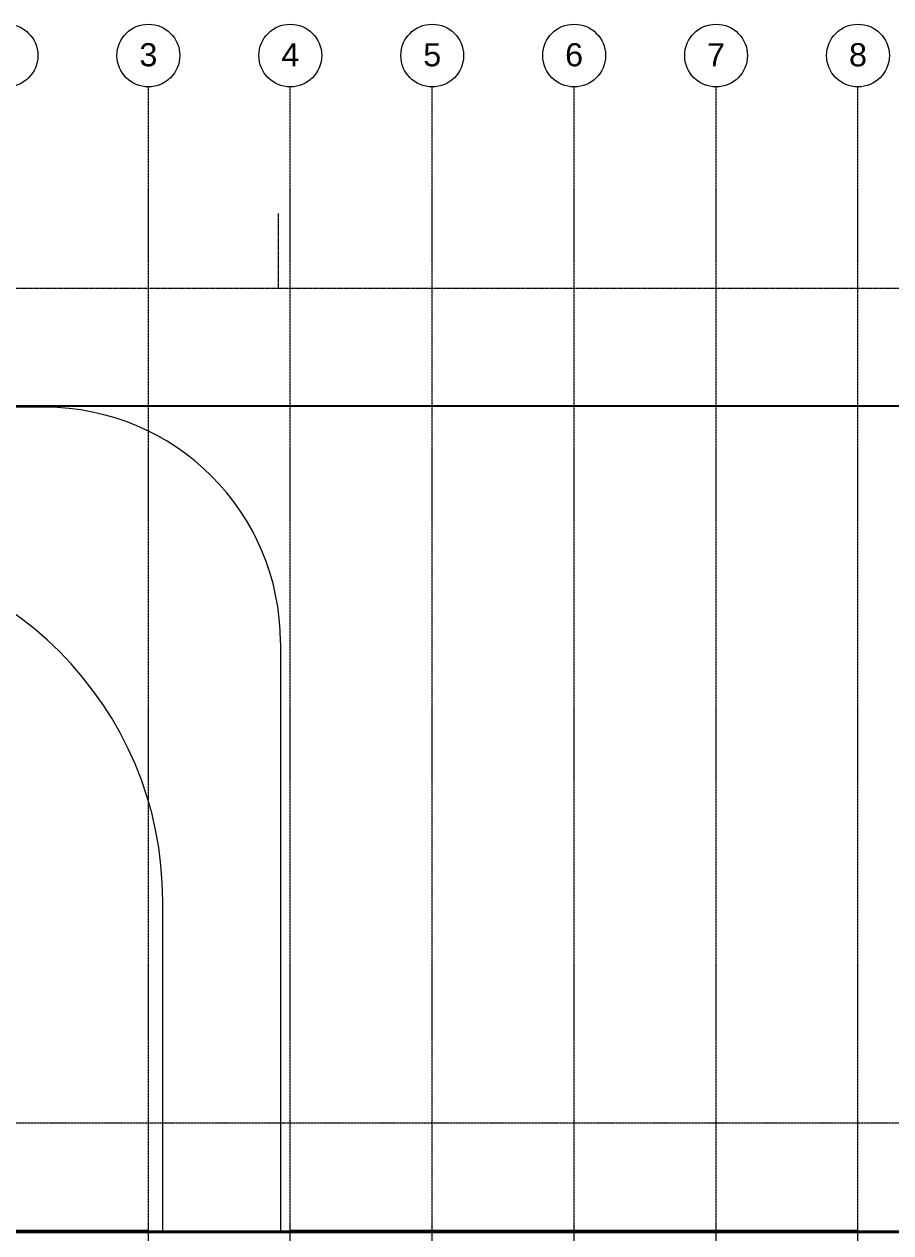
# Model space of a CAD drawing. Header units: inches. Extents: x 19712 to 27543, y -26063 to -18659.
# Drawn here: x 22833 to 24600, y -21126 to -18659 of the extents above; entities that cross this region are included whole.
import ezdxf

# ---------------------------------------------------------------- set-up
doc = ezdxf.new("R2010")
doc.units = ezdxf.units.IN
doc.header["$MEASUREMENT"] = 0
for name, pattern in [('Center 1_4_', [0.53125, 0.25, -0.09375, 0.09375, -0.09375]), ('Grid Line 1_2_', [0.875, 0.5, -0.125, 0.125, -0.125]), ('Hidden', [0.28125, 0.1875, -0.09375])]:
    doc.linetypes.add(name, pattern=pattern)
for name, color, linetype, lineweight in [('A-PROP-SBCK', 71, 'Hidden', 25), ('A-WALL', 113, 'Continuous', 9), ('A-WALL-PATT', 111, 'Continuous', 25), ('C-TOPO', 7, 'Continuous', 9), ('EOP-PR', 4, 'Continuous', 9), ('L-SITE-WALL', 31, 'Continuous', 9), ('PROP', 3, 'Center 1_4_', 9), ('S-BEAM', 12, 'Continuous', 9), ('S-GRID', 1, 'Continuous', 9), ('S-GRID-IDEN', 1, 'Continuous', 9)]:
    doc.layers.add(name, color=color, linetype=linetype, lineweight=lineweight)
doc.styles.add('Arial', font='arial.ttf', dxfattribs={"height": 47.209581})
pattern_1 = [(0, (0, 0), (0, 32), []), (90, (0, 0), (-32, 2e-15), [])]

# ---------------------------------------------------------------- blocks, each defined once
blk = doc.blocks.new('Girt_Z - 8_D-757170-Site Plan - Phase 1')
at = {"layer": 'S-BEAM'}
blk.add_hatch(color=256, dxfattribs=at).paths.add_polyline_path([(25971.4, -21126.4), (25971.4, -21125.8), (22787.5, -21125.8), (22787.5, -21126.4), (25938.9, -21126.4)], flags=0)
for p, q in [((25971.4, -21125.8), (22787.5, -21125.8)), ((25971.4, -21126.4), (22787.5, -21126.4))]:
    blk.add_line(p, q, dxfattribs=at)
blk = doc.blocks.new('Grid - Grid Head - Circle-14747-Site Plan - Phase 1')
at = {"layer": 'S-GRID-IDEN'}
blk.add_circle((0, 0), 0.25, dxfattribs=at)

msp = doc.modelspace()

# ---------------------------------------------------------------- hatches: boundary and pattern name
at = {"layer": 'A-WALL', "transparency": 33554649}
h = msp.add_hatch(color=256, dxfattribs=at)
h.paths.add_polyline_path([(25997.2, -21125.2), (25997.2, -21123.6), (25691.6, -21123.6), (25691.6, -21125.2), (25938.9, -21125.2)], flags=0)
h.paths.add_polyline_path([(24822.7, -21125.2), (24822.7, -21123.6), (24533.6, -21123.6), (24533.6, -21125.2), (24593, -21125.2)], flags=0)
h.paths.add_polyline_path([(23375.2, -21125.2), (23375.2, -21123.6), (23086.1, -21123.6), (23086.1, -21125.2), (23247.2, -21125.2)], flags=0)
at = {"layer": 'A-WALL-PATT', "lineweight": 9}
h = msp.add_hatch(dxfattribs=at)
h.set_pattern_fill('FP_8', color=256, style=0, pattern_type=2)
h.set_pattern_definition(pattern_1)
h.paths.add_polyline_path([(22799.5, -21125.1), (22801.3, -21125.1), (22801.3, -21124.1), (22782.8, -21124.1), (22782.8, -21125.1), (22798.5, -21125.1)], flags=0)
h.paths.add_polyline_path([(23085.8, -21125.1), (23085.8, -21124.1), (22810, -21124.1), (22810, -21125.1), (23022.8, -21125.1)], flags=0)
h = msp.add_hatch(dxfattribs=at)
h.set_pattern_fill('FP_8', color=256, style=0, pattern_type=2)
h.set_pattern_definition(pattern_1)
h.paths.add_polyline_path([(23375.5, -21125.1), (24533.3, -21125.1), (24533.3, -21124.1), (23375.5, -21124.1)], flags=0)
at = {"layer": 'L-SITE-WALL'}
h = msp.add_hatch(color=256, dxfattribs=at)
h.paths.add_polyline_path([(22791.5, -21123.3), (22800.6, -21123.3), (22800.6, -21122.3), (22781, -21122.3), (22781, -21123.3), (22781.8, -21123.3)], flags=0)
h.paths.add_polyline_path([(23022.8, -21123.3), (23085.8, -21123.3), (23085.8, -21122.3), (22811.6, -21122.3), (22811.6, -21123.3), (22910.7, -21123.3)], flags=0)
h = msp.add_hatch(color=256, dxfattribs=at)
h.paths.add_polyline_path([(22781.8, -21124.1), (22801.3, -21124.1), (22801.3, -21123.3), (22781.8, -21123.3)], flags=0)
h.paths.add_polyline_path([(22810.8, -21124.1), (23085.8, -21124.1), (23085.8, -21123.3), (22810.8, -21123.3)], flags=0)
h = msp.add_hatch(color=256, dxfattribs=at)
h.paths.add_polyline_path([(22783.5, -21125.8), (22801.3, -21125.8), (22801.3, -21125.1), (22783.5, -21125.1)], flags=0)
h.paths.add_polyline_path([(23085.8, -21125.8), (23085.8, -21125.1), (22809.3, -21125.1), (22809.3, -21125.8), (23022.8, -21125.8)], flags=0)
for points in [[(24533.3, -21123.3), (24533.3, -21122.3), (23375.5, -21122.3), (23375.5, -21123.3), (23695.8, -21123.3)], [(23375.5, -21124.1), (24533.3, -21124.1), (24533.3, -21123.3), (23375.5, -21123.3)], [(24533.3, -21125.8), (24533.3, -21125.1), (23375.5, -21125.1), (23375.5, -21125.8), (23695.8, -21125.8)]]:
    msp.add_hatch(color=256, dxfattribs=at).paths.add_polyline_path(points, flags=0)

# ---------------------------------------------------------------- linework, layer by layer
at = {"layer": 'A-PROP-SBCK'}
msp.add_line((21404.2, -19438.2), (26647.5, -19438.2), dxfattribs=at)
at = {"layer": 'A-WALL'}
for p, q in [((22810, -21125.1), (23085.8, -21125.1)), ((22810.8, -21124.1), (23085.8, -21124.1)), ((22811.6, -21123.3), (23085.8, -21123.3)), ((23375.5, -21123.3), (24533.3, -21123.3)), ((23375.5, -21124.1), (24533.3, -21124.1)), ((23375.5, -21125.1), (24533.3, -21125.1))]:
    msp.add_line(p, q, dxfattribs=at)
at = {"layer": 'A-WALL', "lineweight": 25}
for p, q in [((23375.2, -21123.6), (23086.1, -21123.6)), ((23086.1, -21123.6), (23086.1, -21125.2)), ((23086.1, -21125.2), (23375.2, -21125.2)), ((23375.2, -21125.2), (23375.2, -21123.6)), ((24822.7, -21123.6), (24533.6, -21123.6)), ((24533.6, -21123.6), (24533.6, -21125.2)), ((24533.6, -21125.2), (24822.7, -21125.2))]:
    msp.add_line(p, q, dxfattribs=at)
at = {"layer": 'C-TOPO'}
for p, q in [((23085.8, -21123.6), (23086.1, -21123.6)), ((23086.1, -21123.6), (23375.2, -21123.6)), ((23375.2, -21123.6), (23375.5, -21123.6)), ((24533.3, -21123.6), (24533.6, -21123.6)), ((24533.6, -21123.6), (24822.7, -21123.6))]:
    msp.add_line(p, q, dxfattribs=at)
at = {"layer": 'EOP-PR'}
for p, q in [((22875.3, -19441.2), (20912.2, -19441.2)), ((23355.3, -19921.2), (23355.3, -21123.6)), ((23115.3, -21123.6), (23115.3, -20449.2)), ((23115.3, -21125.2), (23115.3, -21123.6)), ((23115.3, -21125.8), (23115.3, -21125.2)), ((23355.3, -21123.7), (23355.3, -21125.2)), ((23355.3, -21125.2), (23355.3, -21125.8))]:
    msp.add_line(p, q, dxfattribs=at)
for centre, radius in [((22875.3, -19921.2), 480), ((22395.3, -20449.2), 720)]:
    msp.add_arc(centre, radius, 0, 90, dxfattribs=at)
at = {"layer": 'L-SITE-WALL', "lineweight": 25}
for p, q in [((23085.8, -21122.3), (22811.9, -21122.3)), ((23085.8, -21125.8), (23085.8, -21122.3)), ((24533.3, -21122.3), (23375.5, -21122.3)), ((23375.5, -21122.3), (23375.5, -21125.8)), ((24533.3, -21125.8), (24533.3, -21122.3))]:
    msp.add_line(p, q, dxfattribs=at)
at = {"layer": 'PROP'}
for p, q in [((23351.6, -19198.2), (23351.5, -19045.2)), ((20984.2, -19198.2), (27007.5, -19198.2))]:
    msp.add_line(p, q, dxfattribs=at)
at = {"layer": 'S-GRID', "linetype": 'Grid Line 1_2_'}
for p, q in [((23085.9, -23874.7), (23085.9, -18787.2)), ((23375.4, -23874.7), (23375.4, -18787.2)), ((23664.9, -23874.7), (23664.9, -18787.2)), ((23954.4, -23874.7), (23954.4, -18787.2)), ((24243.9, -23874.7), (24243.9, -18787.2)), ((24533.4, -23874.7), (24533.4, -18787.2)), ((27542.7, -20902.6), (19849, -20902.6))]:
    msp.add_line(p, q, dxfattribs=at)

# ---------------------------------------------------------------- block references
at = {"layer": 'S-BEAM'}
msp.add_blockref('Girt_Z - 8_D-757170-Site Plan - Phase 1', (0, 0), dxfattribs=at)
at = {"layer": 'S-GRID-IDEN', "xscale": 255.9999999999999, "yscale": 255.9999999999999, "zscale": 255.9999999999999}
for p in [(22796.4, -18723.2), (23085.9, -18723.2), (23375.4, -18723.2), (23664.9, -18723.2), (23954.4, -18723.2), (24243.9, -18723.2), (24533.4, -18723.2)]:
    msp.add_blockref('Grid - Grid Head - Circle-14747-Site Plan - Phase 1', p, dxfattribs=at)

# ---------------------------------------------------------------- next in the draw order: texts
at = {"layer": 'S-GRID-IDEN', "char_height": 47.2, "width": 43.776, "attachment_point": 2, "line_spacing_factor": 0.938532, "style": 'Arial', "bg_fill": 3, "box_fill_scale": 1.25, "bg_fill_color": 0, "bg_fill_transparency": 0}
for s, insert in [('3', (23085.9, -18698)), ('4', (23375.4, -18698)), ('5', (23664.9, -18698)), ('6', (23954.4, -18698)), ('7', (24243.9, -18698)), ('8', (24533.4, -18698))]:
    msp.add_mtext(s, dxfattribs=dict(at, insert=insert))

doc.saveas('drawing.dxf')
